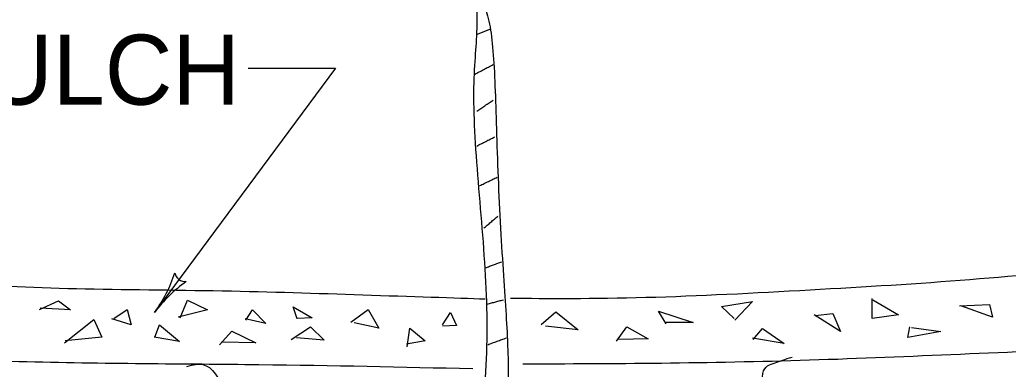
# Model space of a CAD drawing. Extents: x 1007 to 1035.5, y 1000.5 to 1021.5.
# Drawn here: x 1017.171 to 1019.996, y 1017.536 to 1018.534 of the extents above; entities that cross this region are included whole.
import ezdxf

# ---------------------------------------------------------------- set-up
doc = ezdxf.new("R2010")
doc.units = 0
doc.layers.add('Level 1', color=7, linetype='Continuous')

msp = doc.modelspace()

# ---------------------------------------------------------------- linework, layer by layer
at = {"layer": 'Level 1'}
for p, q in [((1018.0737, 1018.396), (1017.5564, 1017.6978)), ((1017.8237, 1018.396), (1018.0737, 1018.396)), ((1017.2275, 1017.7069), (1017.2825, 1017.7308)), ((1017.2825, 1017.7308), (1017.3167, 1017.7051)), ((1017.6298, 1017.683), (1017.6507, 1017.7327)), ((1017.6507, 1017.7327), (1017.7076, 1017.7051)), ((1019.1769, 1017.7146), (1019.2652, 1017.7296)), ((1019.2652, 1017.7296), (1019.2144, 1017.6761)), ((1019.607, 1017.6803), (1019.607, 1017.7381)), ((1019.6093, 1017.7338), (1019.682, 1017.691)), ((1017.3167, 1017.7051), (1017.2294, 1017.7106)), ((1017.4401, 1017.6812), (1017.478, 1017.7069)), ((1017.478, 1017.7069), (1017.4894, 1017.6628)), ((1017.7076, 1017.7051), (1017.6241, 1017.6848)), ((1017.8177, 1017.6756), (1017.8367, 1017.7051)), ((1017.8367, 1017.7051), (1017.8746, 1017.6664)), ((1017.9638, 1017.6793), (1017.9524, 1017.7143)), ((1017.9524, 1017.7143), (1018.0074, 1017.683)), ((1018.1175, 1017.6701), (1018.1668, 1017.7069)), ((1018.1668, 1017.7069), (1018.1973, 1017.6535)), ((1018.6608, 1017.6633), (1018.7027, 1017.6996)), ((1018.7027, 1017.6996), (1018.7667, 1017.6483)), ((1019.0181, 1017.6653), (1018.9961, 1017.7018)), ((1018.9961, 1017.7018), (1019.0953, 1017.6697)), ((1019.2123, 1017.6803), (1019.1769, 1017.7146)), ((1019.8563, 1017.7168), (1019.9423, 1017.721)), ((1019.9511, 1017.6846), (1019.8607, 1017.7168)), ((1019.9423, 1017.721), (1019.9511, 1017.6846)), ((1017.2996, 1017.6112), (1017.3831, 1017.6775)), ((1017.3831, 1017.6775), (1017.4059, 1017.6278)), ((1017.4894, 1017.6628), (1017.4343, 1017.6793)), ((1017.8746, 1017.6664), (1017.8158, 1017.6793)), ((1018.0074, 1017.683), (1017.9638, 1017.6812)), ((1018.3794, 1017.6628), (1018.4022, 1017.6978)), ((1018.4022, 1017.6978), (1018.4193, 1017.6609)), ((1019.5166, 1017.644), (1019.4416, 1017.691)), ((1019.4438, 1017.6889), (1019.4945, 1017.6953)), ((1019.4945, 1017.6953), (1019.5166, 1017.644)), ((1019.682, 1017.691), (1019.607, 1017.6803)), ((1017.5577, 1017.6278), (1017.571, 1017.6628)), ((1017.571, 1017.6628), (1017.6279, 1017.6149)), ((1017.7418, 1017.6057), (1017.7778, 1017.6443)), ((1017.7778, 1017.6443), (1017.8462, 1017.6112)), ((1017.9468, 1017.6204), (1018.0018, 1017.6573)), ((1018.0018, 1017.6573), (1018.0416, 1017.6186)), ((1018.1973, 1017.6535), (1018.127, 1017.6683)), ((1018.2788, 1017.6002), (1018.2864, 1017.6535)), ((1018.2864, 1017.6535), (1018.3301, 1017.6168)), ((1018.4193, 1017.6609), (1018.3794, 1017.6591)), ((1018.7667, 1017.6483), (1018.674, 1017.6589)), ((1018.8769, 1017.6162), (1018.9056, 1017.6568)), ((1018.9056, 1017.6568), (1018.9674, 1017.6226)), ((1019.0953, 1017.6697), (1019.0181, 1017.6697)), ((1019.2673, 1017.6204), (1019.2938, 1017.6525)), ((1019.2938, 1017.6525), (1019.3556, 1017.6098)), ((1019.7085, 1017.6268), (1019.7151, 1017.6568)), ((1019.8033, 1017.644), (1019.7085, 1017.6268)), ((1019.7195, 1017.6547), (1019.8033, 1017.644)), ((1017.4059, 1017.6278), (1017.3015, 1017.6168)), ((1017.6279, 1017.6149), (1017.5558, 1017.6278)), ((1018.0416, 1017.6186), (1017.9619, 1017.6259)), ((1018.3301, 1017.6168), (1018.2769, 1017.6075)), ((1018.9674, 1017.6226), (1018.8836, 1017.6204)), ((1019.3556, 1017.6098), (1019.2652, 1017.6248)), ((1017.8462, 1017.6112), (1017.7475, 1017.613))]:
    msp.add_line(p, q, dxfattribs=at)
for centre, radius, start, end in [((1017.2423, 1017.9306), 0.3909, 323.4664, 342.1352), ((1017.8705, 1017.4651), 0.3909, 124.8136, 143.4603), ((1017.6449, 1017.8173), 0.0313, 192.241, 274.3577), ((1017.2423, 1017.9306), 0.3909, 323.4542, 323.4664)]:
    msp.add_arc(centre, radius, start, end, dxfattribs=at)
for points, degree in [([(1018.4973, 1017.4385), (1018.5054, 1017.5372), (1018.5124, 1017.7238), (1018.4839, 1018.0357), (1018.4618, 1018.3326), (1018.4826, 1018.5038), (1018.4728, 1018.6281), (1018.5169, 1018.5444), (1018.53, 1018.3736), (1018.5356, 1018.1087), (1018.5526, 1017.8019), (1018.5682, 1017.6003), (1018.5676, 1017.4937), (1018.5667, 1017.4516)], 3), ([(1018.4793, 1018.4929), (1018.5174, 1018.5081)], 1), ([(1018.4703, 1018.3777), (1018.5242, 1018.4059)], 1), ([(1018.4771, 1018.2733), (1018.5242, 1018.3038)], 1), ([(1018.4771, 1018.1733), (1018.5286, 1018.1994)], 1), ([(1018.486, 1018.0603), (1018.5353, 1018.0842)], 1), ([(1018.4973, 1017.9385), (1018.5376, 1017.9733)], 1), ([(1018.5018, 1017.8255), (1018.5488, 1017.8428)], 1), ([(1018.5733, 1017.7391), (1018.6738, 1017.7376), (1018.9483, 1017.7369), (1019.4342, 1017.7623), (1019.8918, 1017.7896), (1020.1745, 1017.8186), (1020.2464, 1017.8264)], 3), ([(1016.9553, 1017.7822), (1017.0794, 1017.775), (1017.3213, 1017.7637), (1017.7578, 1017.7618), (1018.1487, 1017.7484), (1018.4219, 1017.7395), (1018.501, 1017.7367)], 3), ([(1018.504, 1017.7212), (1018.5533, 1017.7342)], 1), ([(1018.5084, 1017.6059), (1018.5623, 1017.6255)], 1), ([(1018.6093, 1017.5515), (1018.8597, 1017.5516), (1019.4237, 1017.5553), (1020.2955, 1017.6033), (1021.1162, 1017.6051), (1021.6228, 1017.6258), (1021.8206, 1017.6344)], 3), ([(1015.5305, 1017.5674), (1015.8204, 1017.5772), (1016.4085, 1017.5894), (1017.1832, 1017.5523), (1017.8721, 1017.5514), (1018.2627, 1017.5425), (1018.4662, 1017.5376)], 3), ([(1017.649, 1017.5436), (1017.6846, 1017.5546), (1017.7317, 1017.5539), (1017.7964, 1017.3618), (1017.8293, 1017.0916), (1017.874, 1016.7308), (1017.8877, 1016.487), (1017.9063, 1016.3446), (1017.9049, 1016.2988), (1017.9049, 1016.2678), (1017.9618, 1016.2764), (1018.0815, 1016.2701), (1018.2348, 1016.2353), (1018.3562, 1016.2456), (1018.386, 1016.2264), (1018.3991, 1016.2283), (1018.3946, 1016.2127), (1018.413, 1016.2106), (1018.4108, 1016.1928), (1018.4497, 1016.1508), (1018.4322, 1016.0634), (1018.4526, 1015.9181), (1018.4483, 1015.825), (1018.4361, 1015.7233), (1018.4603, 1015.7142), (1018.5003, 1015.7017), (1018.5542, 1015.7064), (1018.5988, 1015.7085), (1018.6269, 1015.7151), (1018.6394, 1015.7378), (1018.6584, 1015.7502), (1018.6572, 1015.773), (1018.6503, 1015.7944), (1018.6726, 1015.8328), (1018.6585, 1015.9398), (1018.6753, 1016.0646), (1018.6796, 1016.1789), (1018.6848, 1016.2285), (1018.7, 1016.2501), (1018.7269, 1016.2512), (1018.7688, 1016.2672), (1018.9062, 1016.2566), (1019.0587, 1016.2818), (1019.2046, 1016.2841), (1019.2479, 1016.3129), (1019.2705, 1016.3213), (1019.2869, 1016.3471), (1019.2583, 1016.5796), (1019.2683, 1016.8748), (1019.2538, 1017.2626), (1019.3056, 1017.4186), (1019.2828, 1017.5421), (1019.3313, 1017.5531), (1019.3568, 1017.5648), (1019.3789, 1017.5705)], 3)]:
    msp.add_open_spline(points, degree=degree, dxfattribs=at)

# ---------------------------------------------------------------- texts
msp.add_text('MULCH', height=0.2, dxfattribs=at).set_placement((1016.8498, 1018.2913))

doc.saveas('drawing.dxf')
